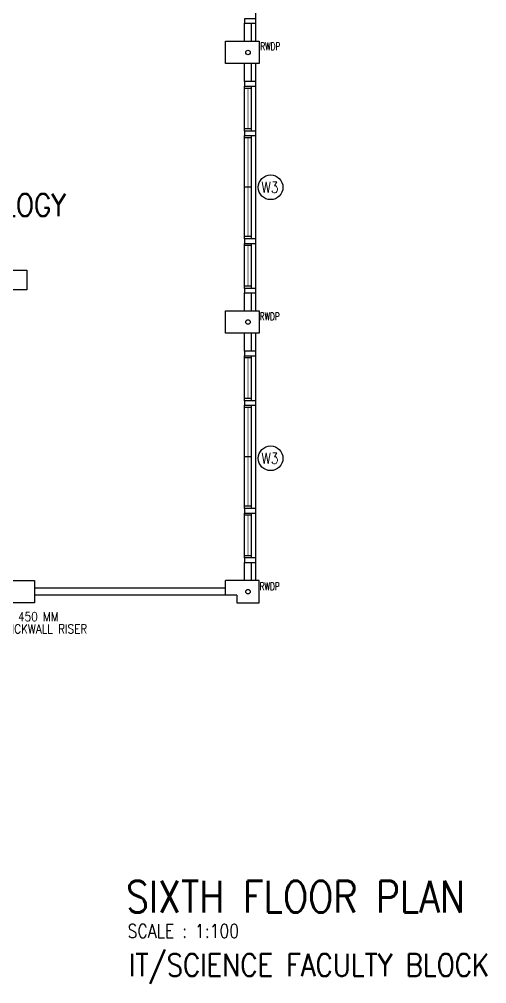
# Model space of a CAD drawing. Extents: x 2332957 to 2465864, y -1012926 to -914299.
# Drawn here: x 2425695 to 2436094, y -1001462 to -980000 of the extents above; entities that cross this region are included whole.
import ezdxf

# ---------------------------------------------------------------- set-up
doc = ezdxf.new("R2010")
doc.units = 0
doc.header["$LTSCALE"] = 15
doc.header["$MEASUREMENT"] = 0
doc.layers.get('0').update_dxf_attribs({"linetype": 'CONTINUOUS'})
for name, color, linetype in [('COL', 3, 'CONTINUOUS'), ('LEG-T', 7, 'CONTINUOUS'), ('RWDP', 145, 'CONTINUOUS'), ('SPEC', 7, 'CONTINUOUS'), ('T50', 4, 'CONTINUOUS'), ('WALL', 2, 'CONTINUOUS'), ('WIN', 5, 'CONTINUOUS'), ('WIN-T', 7, 'CONTINUOUS')]:
    doc.layers.add(name, color=color, linetype=linetype)
doc.styles.add('ROMANS', font='romans')

msp = doc.modelspace()

# ---------------------------------------------------------------- linework, layer by layer
at = {"color": 0}
for p, q in [((2430957.9, -980487.5), (2430957.9, -974987.5)), ((2430957.9, -986487.5), (2430957.9, -980987.5)), ((2430957.9, -992487.5), (2430957.9, -986987.5))]:
    msp.add_line(p, q, dxfattribs=at)
at = {"layer": 'COL', "color": 0}
for p, q in [((2431032.9, -992487.5), (2430282.9, -992487.5)), ((2430282.9, -992812.5), (2430282.9, -992487.5)), ((2431032.9, -992987.5), (2431032.9, -992487.5)), ((2430532.9, -992812.5), (2430282.9, -992812.5)), ((2430532.9, -992812.5), (2430532.9, -992987.5)), ((2430532.9, -992987.5), (2431032.9, -992987.5))]:
    msp.add_line(p, q, dxfattribs=at)
for points in [[(2430282.9, -980487.5), (2431032.9, -980487.5), (2431032.9, -980987.5), (2430282.9, -980987.5)], [(2430282.9, -986487.5), (2431032.9, -986487.5), (2431032.9, -986987.5), (2430282.9, -986987.5)], [(2425532.9, -992487.5), (2426032.9, -992487.5), (2426032.9, -992987.5), (2425532.9, -992987.5)]]:
    msp.add_lwpolyline(points, close=True, dxfattribs=at)
at = {"layer": 'LEG-T', "color": 0}
for p, q in [((2423357.2, -985583.4), (2425861.9, -985583.4)), ((2425861.9, -985583.4), (2425861.9, -986021.4)), ((2425861.9, -986021.4), (2423357.2, -986021.4))]:
    msp.add_line(p, q, dxfattribs=at)
at = {"layer": 'RWDP', "color": 0, "linetype": 'Continuous'}
for centre in [(2430782.9, -980737.5), (2430782.9, -986737.5), (2430782.9, -992737.5)]:
    msp.add_circle(centre, 50, dxfattribs=at)
at = {"layer": 'WALL', "color": 0}
for p, q in [((2430707.9, -980487.5), (2430707.9, -980087.5)), ((2430857.9, -980487.5), (2430857.9, -980087.5)), ((2430707.9, -981387.5), (2430707.9, -980987.5)), ((2430857.9, -981387.5), (2430857.9, -980987.5)), ((2430707.9, -986487.5), (2430707.9, -986087.5)), ((2430857.9, -986487.5), (2430857.9, -986087.5)), ((2430707.9, -987387.5), (2430707.9, -986987.5)), ((2430857.9, -987387.5), (2430857.9, -986987.5)), ((2430707.9, -992487.5), (2430707.9, -992087.5)), ((2430857.9, -992487.5), (2430857.9, -992087.5)), ((2430282.9, -992662.5), (2426032.9, -992662.5)), ((2430532.9, -992812.5), (2426032.9, -992812.5))]:
    msp.add_line(p, q, dxfattribs=at)
for points in [[(2430957.9, -979987.5), (2430707.9, -979987.5), (2430707.9, -980087.5), (2430957.9, -980087.5)], [(2430957.9, -981387.5), (2430707.9, -981387.5), (2430707.9, -981487.5), (2430957.9, -981487.5)], [(2430957.9, -982487.5), (2430707.9, -982487.5), (2430707.9, -982587.5), (2430957.9, -982587.5)], [(2430957.9, -984887.5), (2430707.9, -984887.5), (2430707.9, -984987.5), (2430957.9, -984987.5)], [(2430957.9, -985987.5), (2430707.9, -985987.5), (2430707.9, -986087.5), (2430957.9, -986087.5)], [(2430957.9, -987387.5), (2430707.9, -987387.5), (2430707.9, -987487.5), (2430957.9, -987487.5)], [(2430957.9, -988487.5), (2430707.9, -988487.5), (2430707.9, -988587.5), (2430957.9, -988587.5)], [(2430957.9, -990887.5), (2430707.9, -990887.5), (2430707.9, -990987.5), (2430957.9, -990987.5)], [(2430957.9, -991987.5), (2430707.9, -991987.5), (2430707.9, -992087.5), (2430957.9, -992087.5)]]:
    msp.add_lwpolyline(points, close=True, dxfattribs=at)
msp.add_lwpolyline([(2426032.9, -992812.5), (2426032.9, -992987.5), (2425532.9, -992987.5), (2425532.9, -992812.5)], dxfattribs=at)
at = {"layer": 'WIN', "color": 0}
for p, q in [((2430707.9, -982487.5), (2430707.9, -981487.5)), ((2430857.9, -981537.5), (2430707.9, -981537.5)), ((2430857.9, -982487.5), (2430857.9, -981487.5)), ((2430857.9, -982437.5), (2430707.9, -982437.5)), ((2430707.9, -984887.5), (2430707.9, -982587.5)), ((2430857.9, -982637.5), (2430707.9, -982637.5)), ((2430857.9, -984887.5), (2430857.9, -982587.5)), ((2430857.9, -983737.5), (2430707.9, -983737.5)), ((2430857.9, -984837.5), (2430707.9, -984837.5)), ((2430707.9, -985987.5), (2430707.9, -984987.5)), ((2430857.9, -985037.5), (2430707.9, -985037.5)), ((2430857.9, -985987.5), (2430857.9, -984987.5)), ((2430857.9, -985937.5), (2430707.9, -985937.5)), ((2430707.9, -988487.5), (2430707.9, -987487.5)), ((2430857.9, -987537.5), (2430707.9, -987537.5)), ((2430857.9, -988487.5), (2430857.9, -987487.5)), ((2430857.9, -988437.5), (2430707.9, -988437.5)), ((2430707.9, -990887.5), (2430707.9, -988587.5)), ((2430857.9, -988637.5), (2430707.9, -988637.5)), ((2430857.9, -990887.5), (2430857.9, -988587.5)), ((2430857.9, -989737.5), (2430707.9, -989737.5)), ((2430857.9, -990837.5), (2430707.9, -990837.5)), ((2430707.9, -991987.5), (2430707.9, -990987.5)), ((2430857.9, -991037.5), (2430707.9, -991037.5)), ((2430857.9, -991987.5), (2430857.9, -990987.5)), ((2430857.9, -991937.5), (2430707.9, -991937.5))]:
    msp.add_line(p, q, dxfattribs=at)
at = {"layer": 'WIN', "color": 0, "const_width": 10, "flags": 128}
for points in [[(2430782.9, -982437.5), (2430782.9, -981537.5)], [(2430782.9, -984837.5), (2430782.9, -982637.5)], [(2430782.9, -985037.5), (2430782.9, -985937.5)], [(2430782.9, -988437.5), (2430782.9, -987537.5)], [(2430782.9, -990837.5), (2430782.9, -988637.5)], [(2430782.9, -991037.5), (2430782.9, -991937.5)]]:
    msp.add_lwpolyline(points, dxfattribs=at)
at = {"layer": 'WIN-T', "color": 0, "linetype": 'Continuous'}
for centre in [(2431286, -983738.7), (2431286, -989768.9)]:
    msp.add_circle(centre, 275, dxfattribs=at)

# ---------------------------------------------------------------- texts
at = {"color": 0, "style": 'ROMANS', "width": 0.85}
for s, height, p in [('SIXTH FLOOR PLAN', 700, (2428068.2, -999875.1)), ('SCALE : 1:100', 300, (2428105.1, -1000438.1)), ('IT/SCIENCE FACULTY BLOCK', 500, (2428134.5, -1001295.6))]:
    msp.add_text(s, height=height, dxfattribs=at).set_placement(p)
at = {"layer": 'RWDP', "color": 0, "style": 'ROMANS', "width": 0.7}
for p in [(2431057.1, -980685.2), (2431045.1, -986698.2), (2431044.1, -992704.2)]:
    msp.add_text('RWDP', height=170, dxfattribs=at).set_placement(p)
at = {"layer": 'SPEC', "color": 0, "style": 'ROMANS', "width": 0.85}
for s, p in [('300 MM X 450 MM', (2424384.7, -993393.8)), ('CLEAR BRICKWALL RISER', (2424402.1, -993666.8))]:
    msp.add_text(s, height=200, dxfattribs=at).set_placement(p)
at = {"layer": 'T50', "color": 0, "style": 'ROMANS', "width": 0.85}
msp.add_text('MICROBIOLOGY', height=500, dxfattribs=at).set_placement((2422634.7, -984383.3))
at = {"layer": 'WIN-T', "color": 0, "style": 'ROMANS', "width": 0.8}
for p in [(2431085.2, -983864.5), (2431085.2, -989894.8)]:
    msp.add_text('W3', height=250, dxfattribs=at).set_placement(p)

doc.saveas('drawing.dxf')
